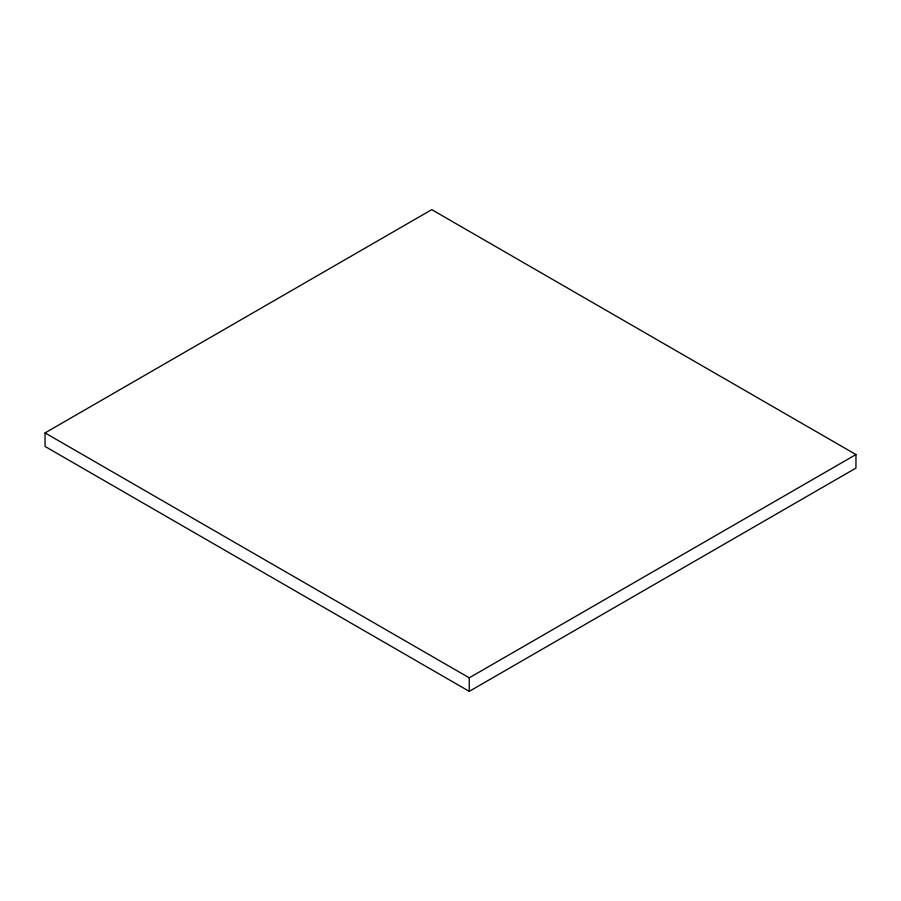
<?xml version="1.0" encoding="UTF-8"?>
<svg xmlns="http://www.w3.org/2000/svg" width="901" height="901" viewBox="0 0 901 901"><rect width="100%" height="100%" fill="white"/><g stroke="black" fill="none" stroke-linecap="round" stroke-linejoin="round"><path stroke-width="1.35" d="M45.05 432.908L431.748 209.651L855.95 454.555L855.95 468.092L469.252 691.349L45.05 446.445L45.05 432.908L469.252 677.822L855.95 454.555M469.252 677.822L469.252 691.349"/></g></svg>
